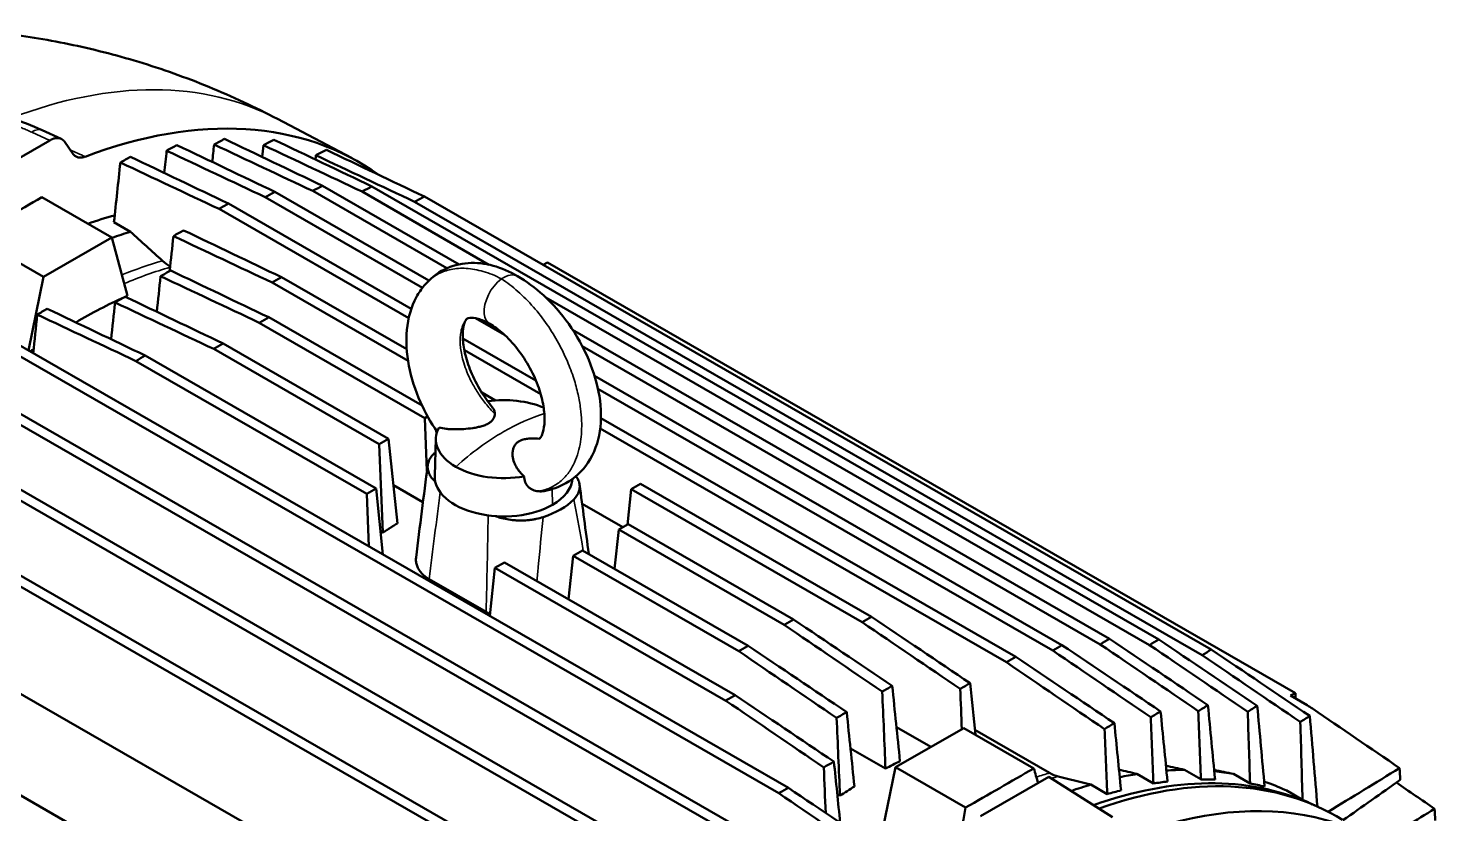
# Model space of a CAD drawing. Header units: millimetres. Extents: x 708 to 3306, y 798 to 2244.
# Drawn here: x 2943.5 to 3251.1, y 1222.3 to 1393.2 of the extents above; entities that cross this region are included whole.
import ezdxf

# ---------------------------------------------------------------- set-up
doc = ezdxf.new("R2010")
doc.units = ezdxf.units.MM
doc.header["$LTSCALE"] = 10
doc.layers.add('Visible (ISO)', color=7, linetype='Continuous', lineweight=50)
doc.layers.add('Visible Narrow (ISO)', color=7, linetype='Continuous', lineweight=35)

msp = doc.modelspace()

# ---------------------------------------------------------------- linework, layer by layer
at = {"layer": 'Visible (ISO)'}
for p, q in [((2997.63, 1373.47), (3013.73, 1364.98)), ((2946.44, 1371.02), (2950.58, 1369.14)), ((2926.13, 1356.14), (2948.13, 1368.81)), ((2953.22, 1365.83), (2951.31, 1368.53)), ((2997.09, 1357.6), (3030.57, 1338.32)), ((3005.3, 1357.8), (3034.5, 1340.98)), ((3007.42, 1358.94), (3037.13, 1341.83)), ((3016.03, 1357.66), (3043.63, 1341.76)), ((3018.16, 1358.79), (3189.28, 1260.25)), ((3029.61, 1356.57), (3200.7, 1258.04)), ((2961.63, 1347.66), (2946.39, 1356.43)), ((2984.93, 1353.88), (3026.18, 1330.12)), ((2987.01, 1355.04), (3026.74, 1332.16)), ((2994.99, 1356.45), (3029.18, 1336.76)), ((3027.46, 1355.45), (3198.77, 1256.8)), ((2962.08, 1350.98), (2965.68, 1348.91)), ((2946.78, 1339.11), (2931.55, 1347.88)), ((2946.78, 1339.11), (2961.63, 1347.66)), ((2961.63, 1347.66), (2965.01, 1335.01)), ((3055.4, 1341.72), (3056.38, 1342.24)), ((3056.38, 1342.24), (3219.01, 1248.58)), ((2943.51, 1323.1), (2946.78, 1339.11)), ((2998.53, 1339.04), (3025.74, 1323.37)), ((2996.46, 1337.88), (3026.04, 1320.85)), ((3056, 1334.64), (3187.32, 1259.01)), ((2993.67, 1329.14), (3029.67, 1308.41)), ((2995.73, 1330.31), (3029.1, 1311.1)), ((3040.69, 1330.13), (3047.03, 1326.48)), ((2937.49, 1326.56), (3108.75, 1227.94)), ((3061.83, 1327.61), (3178.56, 1260.39)), ((2935.48, 1325.36), (3106.66, 1226.78)), ((2983.78, 1323.43), (3019.77, 1302.71)), ((2985.82, 1324.62), (3021.82, 1303.89)), ((3037.96, 1325.7), (3053.85, 1316.55)), ((3038.29, 1323.15), (3054.89, 1313.59)), ((3063.92, 1324.04), (3176.59, 1259.16)), ((2966.85, 1320.8), (3017.05, 1291.89)), ((2968.88, 1321.99), (3019.1, 1293.07)), ((2927.41, 1317.53), (3098.68, 1218.9)), ((3066.59, 1317.57), (3168.25, 1259.03)), ((2925.42, 1316.32), (3096.58, 1217.76)), ((3042.06, 1313.98), (3045.08, 1312.24)), ((3067.33, 1314.79), (3166.26, 1257.82)), ((3029.67, 1308.41), (3030.29, 1308.76)), ((3030.16, 1296.95), (3029.67, 1308.41)), ((3044.79, 1310.05), (3044.79, 1310.05)), ((3068, 1308.4), (3158.19, 1256.46)), ((2915.11, 1305.78), (3086.25, 1207.23)), ((2917.09, 1307), (3088.37, 1208.36)), ((3032.12, 1305.75), (3032.21, 1304.86)), ((3067.84, 1306.13), (3156.19, 1255.26)), ((3019.77, 1302.71), (3021.82, 1303.89)), ((3020.59, 1283.49), (3019.77, 1302.71)), ((3021.82, 1303.89), (3023.72, 1285.49)), ((3032.1, 1303.97), (3031.84, 1295.8)), ((2904.39, 1293.27), (3075.51, 1194.73)), ((2906.35, 1294.5), (3077.65, 1195.86)), ((3017.05, 1291.89), (3019.1, 1293.07)), ((3019.1, 1293.07), (3020.58, 1278.71)), ((3022.86, 1293.78), (3029.28, 1290.08)), ((3074.57, 1292.9), (3073.73, 1285.2)), ((3076.62, 1294.08), (3074.57, 1292.9)), ((3074.57, 1292.9), (3124.8, 1263.97)), ((3076.62, 1294.08), (3126.82, 1265.17)), ((3017.54, 1280.46), (3017.05, 1291.89)), ((3063.9, 1289.75), (3072.77, 1284.65)), ((3020.06, 1283.8), (3020.59, 1283.49)), ((3071.85, 1284.12), (3070.93, 1275.61)), ((3073.9, 1285.3), (3071.85, 1284.12)), ((3071.85, 1284.12), (3107.85, 1263.39)), ((3073.9, 1285.3), (3109.9, 1264.57)), ((3046.99, 1277.01), (3044.94, 1275.83)), ((3046.99, 1277.01), (3097.21, 1248.09)), ((3061.95, 1278.42), (3060.92, 1268.99)), ((3064, 1279.6), (3061.95, 1278.42)), ((3061.95, 1278.42), (3097.94, 1257.69)), ((3064, 1279.6), (3100, 1258.86)), ((3044.94, 1275.83), (3043.8, 1265.34)), ((3044.94, 1275.83), (3095.14, 1246.92)), ((3030.65, 1273.34), (3043.01, 1266.22)), ((2937.86, 1250.68), (3016.22, 1205.56)), ((3217.95, 1248.01), (3219.01, 1248.58)), ((3217.95, 1248.01), (3221.55, 1245.94)), ((3219.01, 1248.58), (3219.01, 1247.4)), ((3132.04, 1232.42), (3146.89, 1240.97)), ((3132.26, 1241.16), (3139.74, 1236.85)), ((3146.89, 1240.97), (3162.13, 1232.2)), ((3149.3, 1240.58), (3165.57, 1231.2)), ((3005.79, 1189.44), (2928.29, 1234.07)), ((3122.26, 1236.54), (3129.88, 1232.15)), ((3128.66, 1215.88), (3132.04, 1232.42)), ((3132.04, 1232.42), (3147.28, 1223.65)), ((3184.56, 1230.98), (3188.15, 1228.91)), ((3194.86, 1231.88), (3198.46, 1229.81)), ((3205.57, 1230.98), (3209.16, 1228.91)), ((3150.53, 1221.77), (3165.38, 1230.33)), ((3179.24, 1221.59), (3165.38, 1230.33)), ((3174.5, 1228.66), (3178.09, 1226.59)), ((3216.97, 1227.45), (3220.56, 1225.38)), ((3119.38, 1226.6), (3119.97, 1226.26)), ((3221.99, 1224.67), (3223.48, 1224.01))]:
    msp.add_line(p, q, dxfattribs=at)
for centre, major_axis, ratio, start_param, end_param in [((2937.13, 1228.02), (78.33, 136.01), 0.578093, 6.226635, 6.89774), ((2937.13, 1227.31), (69.86, 121.32), 0.578093, 0.526925, 0.587642), ((2942.43, 1224.26), (69.86, 121.32), 0.578093, 0.546385, 0.58811), ((2954.21, 1217.48), (-68.37, -118.72), 0.578093, 3.81326, 3.81828), ((2954.21, 1217.48), (-68.37, -118.72), 0.578093, 3.820178, 3.929736), ((2954.21, 1217.48), (-68.37, -118.72), 0.578093, 4.024334, 4.032008), ((3046.84, 1303.81), (14.74, 0), 0.575862, 0.939544, 1.808959), ((3046.84, 1303.81), (-14.74, 0), 0.575862, 5.976522, 7.068583), ((3046.84, 1295.64), (-17.5, 0), 0.575862, 5.72364, 5.771563), ((3046.84, 1295.64), (-15, 0), 0.575862, 6.264739, 8.63938), ((3046.84, 1303.81), (-14.74, 0), 0.575862, 0.785398, 1.87746), ((3046.84, 1295.64), (15, 0), 0.575862, 5.497787, 6.22961), ((3046.84, 1295.64), (17.5, 0), 0.575862, 5.224011, 5.771563), ((3126.5, 1118.26), (-68.37, -118.72), 0.578093, 3.857673, 3.890101), ((3156.54, 1100.96), (69.93, 121.44), 0.578093, 0.062023, 0.594926), ((3157.96, 1100.15), (70.02, 121.59), 0.578093, 6.264632, 6.880663), ((3151.25, 1104.01), (69.86, 121.32), 0.578093, 0.440261, 0.480126), ((3151.25, 1104.01), (69.86, 121.32), 0.578093, 0.327194, 0.37069), ((3151.25, 1104.01), (69.86, 121.32), 0.578093, 0.202579, 0.252579), ((3126.5, 1118.26), (-68.37, -118.72), 0.578093, 3.960013, 3.992441), ((3151.25, 1104.01), (69.86, 121.32), 0.578093, 0.546385, 0.590581), ((3154.84, 1101.94), (-69.86, -121.32), 0.578093, 3.656541, 3.687978), ((3166.8, 1095.06), (69.85, 121.3), 0.578093, 6.048349, 6.926299), ((3154.84, 1101.94), (-69.86, -121.32), 0.578093, 3.549043, 3.581854), ((3154.84, 1101.94), (69.86, 121.32), 0.578093, 0.292205, 0.327194), ((3154.84, 1101.94), (69.86, 121.32), 0.578093, 0.164056, 0.202579), ((3151.25, 1104.01), (69.86, 121.32), 0.578093, 0.05744, 0.119953), ((3154.84, 1101.94), (69.86, 121.32), 0.578093, 0.028251, 0.05744)]:
    msp.add_ellipse(centre, major_axis=major_axis, ratio=ratio, start_param=start_param, end_param=end_param, dxfattribs=at)
for points, knots in [([(2997.63, 1373.47), (2992.75, 1376.04), (2987.75, 1378.37), (2977.66, 1382.51), (2972.56, 1384.32), (2962.37, 1387.42), (2957.29, 1388.71), (2947.22, 1390.78), (2942.25, 1391.57), (2932.5, 1392.7), (2927.73, 1393.04), (2923.09, 1393.19)], [0.8089794, 0.8089794, 0.8089794, 0.8089794, 0.8646422, 0.8646422, 0.920305, 0.920305, 0.9759679, 0.9759679, 1.0316307, 1.0316307, 1.0872936, 1.0872936, 1.0872936, 1.0872936]), ([(2919.94, 1378.04), (2926.81, 1377.24), (2933.51, 1375.78), (2941.93, 1372.92), (2944.25, 1372.01), (2946.44, 1371.02)], [0, 0, 0, 0, 2.111986, 2.111986, 2.952534, 2.952534, 2.952534, 2.952534]), ([(2953.22, 1365.83), (2953.35, 1365.64), (2953.51, 1365.48), (2953.79, 1365.3), (2953.88, 1365.25), (2954.09, 1365.16), (2954.3, 1365.09), (2954.53, 1365.06), (2954.76, 1365.05), (2954.89, 1365.05), (2955.26, 1365.09), (2955.52, 1365.15), (2955.79, 1365.26)], [0, 0, 0, 0, 0.001141036, 0.001141036, 0.001711554, 0.001711554, 0.002282073, 0.002852591, 0.002852591, 0.003423109, 0.003423109, 0.004564145, 0.004564145, 0.004564145, 0.004564145]), ([(3029.56, 1337.24), (3030.78, 1338.69), (3032.29, 1339.9), (3035.56, 1341.52), (3037.33, 1341.98), (3040.91, 1342.24), (3042.75, 1342.03), (3046.36, 1341.04), (3048.11, 1340.25), (3049.83, 1339.26)], [0, 0, 0, 0, 0.686602, 0.686602, 1.345927, 1.345927, 2.024198, 2.024198, 2.710347, 2.710347, 2.710347, 2.710347]), ([(3049.83, 1339.26), (3051.74, 1338.16), (3053.69, 1336.76), (3057.47, 1333.31), (3059.34, 1331.17), (3062.7, 1326.43), (3064.19, 1323.74), (3066.43, 1318.43), (3067.23, 1315.73), (3068.07, 1310.52), (3068.12, 1307.95), (3067.38, 1303.09), (3066.54, 1300.73), (3063.96, 1296.89), (3062.28, 1295.31), (3058.89, 1293.39), (3057.27, 1292.82), (3055.63, 1292.53)], [0, 0, 0, 0, 0.761896, 0.761896, 1.614044, 1.614044, 2.510533, 2.510533, 3.37128, 3.37128, 4.234623, 4.234623, 5.119082, 5.119082, 5.900527, 5.900527, 6.490364, 6.490364, 6.490364, 6.490364]), ([(3032.36, 1305.4), (3030.98, 1307.42), (3029.76, 1309.6), (3027.61, 1314.43), (3026.73, 1317.15), (3025.71, 1322.45), (3025.54, 1325.1), (3026.02, 1330.14), (3026.71, 1332.6), (3028.35, 1335.63), (3028.92, 1336.47), (3029.56, 1337.24)], [0.124628, 0.124628, 0.124628, 0.124628, 0.86105, 0.86105, 1.716497, 1.716497, 2.576424, 2.576424, 3.460345, 3.460345, 3.826628, 3.826628, 3.826628, 3.826628]), ([(3038.76, 1329.91), (3038.68, 1329.82), (3038.55, 1329.64), (3038.32, 1329.07), (3038.21, 1328.74), (3037.99, 1327.68), (3037.92, 1326.8), (3038, 1324.82), (3038.15, 1323.7), (3038.71, 1321.26), (3039.15, 1319.9), (3040.3, 1317.1), (3041.05, 1315.63), (3042.66, 1313), (3043.51, 1311.8), (3044.4, 1310.71)], [0, 0, 0, 0, 0.346431, 0.346431, 0.606258, 0.606258, 1.027648, 1.027648, 1.440755, 1.440755, 1.8906, 1.8906, 2.379498, 2.379498, 2.814993, 2.814993, 2.814993, 2.814993]), ([(3043.84, 1328.86), (3042.94, 1329.38), (3042.03, 1329.77), (3040.52, 1330.21), (3039.9, 1330.25), (3039.16, 1330.19), (3039.03, 1330.12), (3038.88, 1330.04), (3038.84, 1330.01), (3038.76, 1329.91)], [0, 0, 0, 0, 0.437506, 0.437506, 0.911594, 0.911594, 1.36919, 1.36919, 1.754097, 1.754097, 1.754097, 1.754097]), ([(3054.09, 1303.92), (3054.45, 1303.88), (3054.62, 1303.92), (3054.74, 1303.95), (3054.62, 1303.89), (3054.7, 1303.96), (3054.84, 1304.09), (3055.14, 1304.68), (3055.26, 1304.98), (3055.55, 1305.98), (3055.69, 1306.81), (3055.75, 1308.73), (3055.67, 1309.84), (3055.28, 1312.25), (3054.93, 1313.6), (3053.96, 1316.39), (3053.31, 1317.86), (3051.77, 1320.71), (3050.84, 1322.12), (3048.86, 1324.67), (3047.77, 1325.83), (3045.72, 1327.65), (3044.78, 1328.32), (3043.84, 1328.86)], [0.000002, 0.000002, 0.000002, 0.000002, 0.405372, 0.405372, 0.961806, 0.961806, 1.391518, 1.391518, 1.648562, 1.648562, 2.060624, 2.060624, 2.47135, 2.47135, 2.915276, 2.915276, 3.390103, 3.390103, 3.888024, 3.888024, 4.39503, 4.39503, 4.852884, 4.852884, 4.852884, 4.852884]), ([(3044.91, 1309.31), (3044.91, 1309.45), (3044.9, 1309.59), (3044.85, 1309.86), (3044.81, 1309.99), (3044.68, 1310.33), (3044.56, 1310.53), (3044.4, 1310.71)], [0.016306178, 0.016306178, 0.016306178, 0.016306178, 0.017228736, 0.017228736, 0.018151295, 0.018151295, 0.0196429, 0.0196429, 0.0196429, 0.0196429]), ([(3032.79, 1306.37), (3033.25, 1306.23), (3033.78, 1306.13), (3034.64, 1306.03), (3034.94, 1306), (3035.54, 1305.96), (3035.85, 1305.95), (3036.8, 1305.94), (3037.47, 1305.96), (3038.8, 1306.05), (3039.47, 1306.12), (3040.48, 1306.27), (3040.82, 1306.33), (3041.48, 1306.47), (3041.8, 1306.55), (3042.44, 1306.74), (3042.73, 1306.85), (3043.15, 1307.03), (3043.28, 1307.1), (3043.53, 1307.23), (3043.65, 1307.3), (3043.86, 1307.45), (3043.96, 1307.53), (3044.14, 1307.68), (3044.23, 1307.76), (3044.45, 1308.01), (3044.56, 1308.17), (3044.74, 1308.5), (3044.8, 1308.67), (3044.89, 1308.99), (3044.91, 1309.15), (3044.91, 1309.31)], [0, 0, 0, 0, 0.00203827, 0.00203827, 0.00305741, 0.00305741, 0.00407654, 0.00407654, 0.00611482, 0.00611482, 0.00815309, 0.00815309, 0.00917222, 0.00917222, 0.01019136, 0.01019136, 0.0112105, 0.0112105, 0.01172007, 0.01172007, 0.01222963, 0.01222963, 0.0127392, 0.0127392, 0.01324877, 0.01324877, 0.01426791, 0.01426791, 0.01528704, 0.01528704, 0.01630618, 0.01630618, 0.01630618, 0.01630618]), ([(3054.09, 1303.92), (3053.83, 1303.94), (3053.56, 1303.96), (3052.95, 1303.97), (3052.62, 1303.96), (3052.13, 1303.92), (3051.97, 1303.9), (3051.64, 1303.85), (3051.49, 1303.82), (3051.02, 1303.72), (3050.74, 1303.62), (3050.34, 1303.44), (3050.21, 1303.37), (3049.98, 1303.23), (3049.87, 1303.15), (3049.57, 1302.9), (3049.41, 1302.71), (3049.14, 1302.32), (3049.04, 1302.11), (3048.89, 1301.68), (3048.83, 1301.45), (3048.74, 1300.77), (3048.75, 1300.31), (3048.91, 1299.36), (3049.05, 1298.88), (3049.36, 1298.17), (3049.48, 1297.93), (3049.75, 1297.46), (3049.91, 1297.23), (3050.41, 1296.55), (3050.81, 1296.12), (3051.29, 1295.72)], [0.00758619, 0.00758619, 0.00758619, 0.00758619, 0.008391, 0.008391, 0.00941133, 0.00941133, 0.0099215, 0.0099215, 0.01043167, 0.01043167, 0.011452, 0.011452, 0.01196216, 0.01196216, 0.01247233, 0.01247233, 0.01349266, 0.01349266, 0.01451299, 0.01451299, 0.01553332, 0.01553332, 0.01757398, 0.01757398, 0.01961464, 0.01961464, 0.02063497, 0.02063497, 0.0216553, 0.0216553, 0.02369596, 0.02369596, 0.02369596, 0.02369596]), ([(3031.58, 1300.57), (3031.05, 1300.03), (3030.68, 1299.45), (3030.37, 1298.53), (3030.32, 1298.22), (3030.29, 1297.6), (3030.32, 1297.29), (3030.43, 1296.83), (3030.48, 1296.67), (3030.59, 1296.37), (3030.66, 1296.22), (3030.9, 1295.78), (3031.1, 1295.49), (3031.46, 1295.07), (3031.59, 1294.94), (3031.8, 1294.74), (3031.87, 1294.67), (3031.94, 1294.61)], [0, 0, 0, 0, 0.00321344, 0.00321344, 0.00482016, 0.00482016, 0.00642688, 0.00642688, 0.00723024, 0.00723024, 0.0080336, 0.0080336, 0.00964032, 0.00964032, 0.01044368, 0.01044368, 0.01084515, 0.01084515, 0.01084515, 0.01084515]), ([(3051.29, 1295.72), (3051.29, 1295.28), (3051.36, 1294.86), (3051.58, 1294.28), (3051.67, 1294.09), (3051.89, 1293.75), (3052.02, 1293.59), (3052.31, 1293.3), (3052.47, 1293.17), (3052.81, 1292.94), (3052.99, 1292.85), (3053.38, 1292.68), (3053.58, 1292.62), (3053.98, 1292.52), (3054.18, 1292.49), (3054.39, 1292.47)], [0, 0, 0, 0, 0.001562595, 0.001562595, 0.002343892, 0.002343892, 0.003125189, 0.003125189, 0.003906487, 0.003906487, 0.004687784, 0.004687784, 0.005469081, 0.005469081, 0.006250378, 0.006250378, 0.006250378, 0.006250378]), ([(3062.1, 1290.7), (3062.63, 1291.25), (3062.99, 1291.83), (3063.3, 1292.75), (3063.36, 1293.06), (3063.38, 1293.67), (3063.35, 1293.98), (3063.24, 1294.45), (3063.2, 1294.6), (3063.08, 1294.9), (3063.01, 1295.05), (3062.83, 1295.4), (3062.71, 1295.59), (3062.56, 1295.77)], [0, 0, 0, 0, 0.003213439, 0.003213439, 0.004820159, 0.004820159, 0.006426879, 0.006426879, 0.007230239, 0.007230239, 0.008033598, 0.008033598, 0.009096625, 0.009096625, 0.009096625, 0.009096625]), ([(3054.39, 1292.47), (3054.64, 1292.45), (3054.9, 1292.45), (3055.32, 1292.48), (3055.47, 1292.5), (3055.63, 1292.53)], [0.006250378, 0.006250378, 0.006250378, 0.006250378, 0.007212378, 0.007212378, 0.007809468, 0.007809468, 0.007809468, 0.007809468]), ([(3045.05, 1287.06), (3045.38, 1286.93), (3045.73, 1286.82), (3046.58, 1286.58), (3047.08, 1286.46), (3048.1, 1286.28), (3048.63, 1286.21), (3049.43, 1286.15), (3049.7, 1286.13), (3050.24, 1286.11), (3050.51, 1286.11), (3051.31, 1286.12), (3051.84, 1286.16), (3052.64, 1286.24), (3052.9, 1286.28), (3053.43, 1286.36), (3053.68, 1286.41), (3054.44, 1286.57), (3054.93, 1286.7), (3055.4, 1286.85)], [0.00201256, 0.00201256, 0.00201256, 0.00201256, 0.00321344, 0.00321344, 0.00482016, 0.00482016, 0.00642688, 0.00642688, 0.00723024, 0.00723024, 0.0080336, 0.0080336, 0.00964032, 0.00964032, 0.01044368, 0.01044368, 0.01124704, 0.01124704, 0.01285376, 0.01285376, 0.01285376, 0.01285376]), ([(3030.65, 1273.34), (3029.98, 1273.72), (3029.43, 1274.16), (3028.75, 1274.91), (3028.55, 1275.17), (3028.23, 1275.7), (3028.09, 1275.98), (3027.94, 1276.4), (3027.9, 1276.54), (3027.83, 1276.83), (3027.81, 1276.97), (3027.75, 1277.41), (3027.75, 1277.7), (3027.79, 1278.01), (3027.79, 1278.03), (3027.79, 1278.05)], [0, 0, 0, 0, 0.002794124, 0.002794124, 0.004191186, 0.004191186, 0.005588248, 0.005588248, 0.006286779, 0.006286779, 0.00698531, 0.00698531, 0.008382372, 0.008382372, 0.008482968, 0.008482968, 0.008482968, 0.008482968])]:
    msp.add_open_spline(points, degree=3, knots=knots, dxfattribs=at)
for points, weights in [([(2951.31, 1368.53), (2950.64, 1369.48), (2949.47, 1369.58), (2948.13, 1368.81)], [1, 0.911106513075, 0.911106513075, 1]), ([(3023.72, 1285.49), (3022.67, 1284.84), (3021.63, 1284.17), (3020.59, 1283.49)], [1, 0.999912372263, 0.999912372263, 1])]:
    msp.add_rational_spline(points, weights, degree=3, dxfattribs=at)
for points in [[(2983.86, 1367.91), (2984.61, 1368.31), (2985.36, 1368.71), (2986.11, 1369.11)], [(2986.11, 1369.11), (2993.22, 1365.72), (3000.32, 1362.33), (3007.42, 1358.94)], [(2994.58, 1367.77), (2995.34, 1368.17), (2996.09, 1368.56), (2996.85, 1368.95)], [(2996.85, 1368.95), (3003.96, 1365.57), (3011.06, 1362.18), (3018.16, 1358.79)], [(2973.03, 1361.71), (2973.2, 1363.33), (2973.37, 1364.95), (2973.54, 1366.56)], [(2973.54, 1366.56), (2974.29, 1366.97), (2975.03, 1367.38), (2975.78, 1367.77)], [(2994.99, 1356.45), (2987.84, 1359.82), (2980.69, 1363.19), (2973.54, 1366.56)], [(2975.78, 1367.77), (2982.89, 1364.38), (2989.99, 1360.99), (2997.09, 1357.6)], [(2983.46, 1364.1), (2983.59, 1365.37), (2983.72, 1366.64), (2983.86, 1367.91)], [(3005.3, 1357.8), (2998.15, 1361.17), (2991, 1364.54), (2983.86, 1367.91)], [(2994.32, 1365.19), (2994.41, 1366.05), (2994.49, 1366.91), (2994.58, 1367.77)], [(3016.03, 1357.66), (3008.88, 1361.03), (3001.73, 1364.4), (2994.58, 1367.77)], [(3006.01, 1365.56), (3006.77, 1365.95), (3007.54, 1366.34), (3008.31, 1366.73)], [(3008.31, 1366.73), (3015.41, 1363.34), (3022.51, 1359.95), (3029.61, 1356.57)], [(2962.08, 1350.98), (2962.55, 1355.32), (2963.02, 1359.66), (2963.48, 1363.99)], [(2963.48, 1363.99), (2964.22, 1364.41), (2964.96, 1364.82), (2965.7, 1365.22)], [(2984.93, 1353.88), (2977.78, 1357.25), (2970.63, 1360.62), (2963.48, 1363.99)], [(2965.7, 1365.22), (2972.81, 1361.82), (2979.91, 1358.43), (2987.01, 1355.04)], [(3005.92, 1364.63), (3005.95, 1364.94), (3005.98, 1365.25), (3006.01, 1365.56)], [(3027.46, 1355.45), (3020.31, 1358.82), (3013.16, 1362.19), (3006.01, 1365.56)], [(2997.09, 1357.6), (2996.39, 1357.21), (2995.69, 1356.83), (2994.99, 1356.45)], [(3007.42, 1358.94), (3006.71, 1358.56), (3006.01, 1358.18), (3005.3, 1357.8)], [(3018.16, 1358.79), (3017.45, 1358.41), (3016.74, 1358.04), (3016.03, 1357.66)], [(3029.61, 1356.57), (3028.89, 1356.19), (3028.17, 1355.82), (3027.46, 1355.45)], [(2946.39, 1356.43), (2941.44, 1353.59), (2936.49, 1350.74), (2931.55, 1347.88)], [(2987.01, 1355.04), (2986.32, 1354.65), (2985.62, 1354.27), (2984.93, 1353.88)], [(2965.68, 1348.91), (2967.99, 1346.81), (2970.31, 1344.71), (2972.63, 1342.61)], [(2975.02, 1347.99), (2974.74, 1345.45), (2974.47, 1342.91), (2974.19, 1340.37)], [(2975.02, 1347.99), (2975.75, 1348.41), (2976.49, 1348.82), (2977.22, 1349.23)], [(2996.46, 1337.88), (2989.31, 1341.25), (2982.16, 1344.62), (2975.02, 1347.99)], [(2977.22, 1349.23), (2984.33, 1345.83), (2991.43, 1342.44), (2998.53, 1339.04)], [(2972.63, 1342.61), (2973.17, 1342.11), (2973.73, 1341.7), (2974.3, 1341.35)], [(2972.23, 1339.25), (2971.95, 1336.67), (2971.67, 1334.09), (2971.39, 1331.51)], [(2972.23, 1339.25), (2972.96, 1339.67), (2973.69, 1340.09), (2974.42, 1340.5)], [(2993.67, 1329.14), (2986.53, 1332.51), (2979.38, 1335.88), (2972.23, 1339.25)], [(2974.42, 1340.5), (2981.52, 1337.1), (2988.63, 1333.71), (2995.73, 1330.31)], [(2998.53, 1339.04), (2997.84, 1338.66), (2997.15, 1338.27), (2996.46, 1337.88)], [(2945.41, 1330.91), (2946.13, 1331.34), (2946.85, 1331.76), (2947.56, 1332.18)], [(2947.56, 1332.18), (2954.67, 1328.79), (2961.77, 1325.39), (2968.88, 1321.99)], [(2962.34, 1333.54), (2962.05, 1330.87), (2961.76, 1328.2), (2961.47, 1325.53)], [(2962.34, 1333.54), (2963.06, 1333.97), (2963.78, 1334.39), (2964.51, 1334.8)], [(2983.78, 1323.43), (2976.63, 1326.8), (2969.48, 1330.17), (2962.34, 1333.54)], [(2964.51, 1334.8), (2971.61, 1331.41), (2978.72, 1328.01), (2985.82, 1324.62)], [(2945.41, 1330.91), (2945.11, 1328.11), (2944.81, 1325.31), (2944.51, 1322.52)], [(2966.85, 1320.8), (2959.7, 1324.17), (2952.56, 1327.54), (2945.41, 1330.91)], [(2995.73, 1330.31), (2995.04, 1329.92), (2994.36, 1329.53), (2993.67, 1329.14)], [(2985.82, 1324.62), (2985.14, 1324.22), (2984.46, 1323.83), (2983.78, 1323.43)], [(2968.88, 1321.99), (2968.2, 1321.6), (2967.53, 1321.2), (2966.85, 1320.8)], [(3027.79, 1278.05), (3028.61, 1284.78), (3029.45, 1291.5), (3030.33, 1298.19)], [(3063.34, 1293.96), (3064.02, 1288.91), (3064.68, 1283.87), (3065.32, 1278.84)], [(3043.85, 1265.8), (3043.55, 1265.93), (3043.27, 1266.07), (3043.01, 1266.22)], [(3107.85, 1263.39), (3108.53, 1263.78), (3109.21, 1264.18), (3109.9, 1264.57)], [(3109.9, 1264.57), (3117.04, 1259.76), (3124.19, 1254.95), (3131.34, 1250.14)], [(3124.8, 1263.97), (3125.47, 1264.37), (3126.15, 1264.77), (3126.82, 1265.17)], [(3126.82, 1265.17), (3133.97, 1260.35), (3141.12, 1255.54), (3148.26, 1250.73)], [(3129.16, 1248.88), (3122.06, 1253.71), (3114.96, 1258.55), (3107.85, 1263.39)], [(3146.11, 1249.47), (3139.01, 1254.3), (3131.9, 1259.14), (3124.8, 1263.97)], [(3097.94, 1257.69), (3098.63, 1258.08), (3099.31, 1258.47), (3100, 1258.86)], [(3100, 1258.86), (3107.15, 1254.05), (3114.29, 1249.24), (3121.44, 1244.43)], [(3166.26, 1257.82), (3166.93, 1258.22), (3167.59, 1258.63), (3168.25, 1259.03)], [(3168.25, 1259.03), (3175.4, 1254.22), (3182.55, 1249.4), (3189.7, 1244.59)], [(3176.59, 1259.16), (3177.24, 1259.57), (3177.9, 1259.98), (3178.56, 1260.39)], [(3197.9, 1244.65), (3190.8, 1249.49), (3183.69, 1254.33), (3176.59, 1259.16)], [(3178.56, 1260.39), (3185.71, 1255.57), (3192.86, 1250.75), (3200, 1245.94)], [(3187.32, 1259.01), (3187.97, 1259.43), (3188.63, 1259.84), (3189.28, 1260.25)], [(3208.64, 1244.51), (3201.53, 1249.34), (3194.43, 1254.18), (3187.32, 1259.01)], [(3189.28, 1260.25), (3196.43, 1255.43), (3203.57, 1250.61), (3210.72, 1245.8)], [(3119.25, 1243.18), (3112.15, 1248.02), (3105.05, 1252.85), (3097.94, 1257.69)], [(3156.19, 1255.26), (3156.86, 1255.66), (3157.52, 1256.06), (3158.19, 1256.46)], [(3177.5, 1240.75), (3170.39, 1245.59), (3163.29, 1250.42), (3156.19, 1255.26)], [(3158.19, 1256.46), (3165.34, 1251.65), (3172.49, 1246.83), (3179.64, 1242.02)], [(3187.57, 1243.31), (3180.47, 1248.15), (3173.37, 1252.98), (3166.26, 1257.82)], [(3198.77, 1256.8), (3199.41, 1257.21), (3200.06, 1257.63), (3200.7, 1258.04)], [(3220.08, 1242.29), (3212.97, 1247.13), (3205.87, 1251.96), (3198.77, 1256.8)], [(3200.7, 1258.04), (3207.85, 1253.22), (3215, 1248.41), (3222.14, 1243.59)], [(3131.34, 1250.14), (3130.61, 1249.72), (3129.89, 1249.31), (3129.16, 1248.88)], [(3129.88, 1232.15), (3129.64, 1237.73), (3129.4, 1243.3), (3129.16, 1248.88)], [(3131.34, 1250.14), (3131.9, 1244.68), (3132.46, 1239.23), (3133.02, 1233.77)], [(3148.26, 1250.73), (3147.54, 1250.32), (3146.83, 1249.89), (3146.11, 1249.47)], [(3146.48, 1240.74), (3146.36, 1243.65), (3146.23, 1246.56), (3146.11, 1249.47)], [(3148.26, 1250.73), (3148.64, 1246.99), (3149.03, 1243.26), (3149.41, 1239.53)], [(3095.14, 1246.92), (3095.83, 1247.31), (3096.52, 1247.7), (3097.21, 1248.09)], [(3116.45, 1232.41), (3109.35, 1237.25), (3102.24, 1242.09), (3095.14, 1246.92)], [(3097.21, 1248.09), (3104.36, 1243.28), (3111.51, 1238.47), (3118.65, 1233.66)], [(3200, 1245.94), (3199.3, 1245.51), (3198.6, 1245.08), (3197.9, 1244.65)], [(3201.54, 1229.76), (3201.03, 1235.15), (3200.52, 1240.54), (3200, 1245.94)], [(3210.72, 1245.8), (3210.02, 1245.37), (3209.33, 1244.94), (3208.64, 1244.51)], [(3212.31, 1228.23), (3211.79, 1234.08), (3211.26, 1239.94), (3210.72, 1245.8)], [(3222.75, 1245.19), (3222.37, 1245.45), (3221.97, 1245.7), (3221.55, 1245.94)], [(3121.44, 1244.43), (3120.71, 1244.02), (3119.98, 1243.6), (3119.25, 1243.18)], [(3119.97, 1226.26), (3119.73, 1231.9), (3119.49, 1237.54), (3119.25, 1243.18)], [(3121.44, 1244.43), (3122, 1239.04), (3122.55, 1233.64), (3123.11, 1228.25)], [(3189.7, 1244.59), (3188.99, 1244.17), (3188.28, 1243.74), (3187.57, 1243.31)], [(3187.57, 1243.31), (3187.77, 1238.51), (3187.96, 1233.71), (3188.15, 1228.91)], [(3191.19, 1229.34), (3190.7, 1234.42), (3190.2, 1239.5), (3189.7, 1244.59)], [(3197.9, 1244.65), (3198.09, 1239.7), (3198.27, 1234.76), (3198.46, 1229.81)], [(3208.64, 1244.51), (3208.82, 1239.31), (3208.99, 1234.11), (3209.16, 1228.91)], [(3222.14, 1243.59), (3221.45, 1243.15), (3220.76, 1242.72), (3220.08, 1242.29)], [(3223.81, 1223.86), (3223.27, 1230.43), (3222.71, 1237.01), (3222.14, 1243.59)], [(3241.66, 1232.26), (3235.36, 1236.57), (3229.05, 1240.88), (3222.75, 1245.19)], [(3179.64, 1242.02), (3178.92, 1241.6), (3178.21, 1241.18), (3177.5, 1240.75)], [(3177.5, 1240.75), (3177.7, 1236.03), (3177.89, 1231.31), (3178.09, 1226.59)], [(3181.1, 1227.42), (3180.61, 1232.29), (3180.13, 1237.15), (3179.64, 1242.02)], [(3220.08, 1242.29), (3220.25, 1236.65), (3220.41, 1231.01), (3220.56, 1225.38)], [(3118.65, 1233.66), (3117.92, 1233.25), (3117.19, 1232.83), (3116.45, 1232.41)], [(3118.65, 1233.66), (3119.11, 1229.22), (3119.57, 1224.78), (3120.02, 1220.35)], [(3116.86, 1222.48), (3116.73, 1225.79), (3116.59, 1229.1), (3116.45, 1232.41)], [(3162.13, 1232.2), (3157.19, 1229.34), (3152.24, 1226.49), (3147.28, 1223.65)], [(3163.06, 1228.98), (3162.75, 1230.06), (3162.44, 1231.13), (3162.13, 1232.2)], [(3165.57, 1231.2), (3166.19, 1230.85), (3166.81, 1230.59), (3167.41, 1230.44)], [(3167.41, 1230.44), (3169.77, 1229.85), (3172.13, 1229.25), (3174.5, 1228.66)], [(3180.65, 1231.93), (3181.95, 1231.61), (3183.26, 1231.29), (3184.56, 1230.98)], [(3190.85, 1232.79), (3192.19, 1232.49), (3193.53, 1232.18), (3194.86, 1231.88)], [(3201.34, 1231.84), (3202.75, 1231.56), (3204.16, 1231.27), (3205.57, 1230.98)], [(3241.66, 1232.26), (3236.5, 1229.08), (3231.32, 1225.91), (3226.12, 1222.75)], [(3238.86, 1230.54), (3238.86, 1230.54), (3238.86, 1230.54), (3238.86, 1230.54)], [(3241.8, 1229.68), (3241.75, 1230.54), (3241.71, 1231.4), (3241.66, 1232.26)], [(3106.66, 1226.78), (3107.36, 1227.17), (3108.05, 1227.55), (3108.75, 1227.94)], [(3108.75, 1227.94), (3115.9, 1223.13), (3123.04, 1218.32), (3130.19, 1213.51)], [(3229.36, 1220.91), (3233.51, 1223.83), (3237.66, 1226.75), (3241.8, 1229.68)], [(3249.29, 1223.41), (3246.52, 1225.31), (3243.74, 1227.2), (3240.97, 1229.1)], [(3127.97, 1212.27), (3120.87, 1217.11), (3113.76, 1221.94), (3106.66, 1226.78)], [(3147.28, 1223.65), (3146.44, 1219.04), (3145.59, 1214.44), (3144.75, 1209.83)], [(3249.29, 1223.41), (3245.31, 1220.93), (3241.32, 1218.45), (3237.32, 1215.97)], [(3249.4, 1220.85), (3249.37, 1221.7), (3249.33, 1222.56), (3249.29, 1223.41)]]:
    msp.add_open_spline(points, degree=3, dxfattribs=at)
at = {"layer": 'Visible Narrow (ISO)'}
for p, q in [((2948.13, 1368.81), (2944.2, 1370.59)), ((3057.37, 1292.94), (3057.44, 1289.53))]:
    msp.add_line(p, q, dxfattribs=at)
for centre, major_axis, ratio, start_param, end_param in [((2921.35, 1237.1), (77.99, 135.42), 0.578093, 0.021647, 0.616377), ((2944.3, 1366.28), (2.15, 4.74), 0.538843, 0, 0.728021), ((2949.44, 1220.22), (68.54, 119.02), 0.578093, 0.542415, 0.635085), ((2951.27, 1219.17), (-68.37, -118.72), 0.578093, 3.685255, 3.790144), ((3046.84, 1260.23), (27.6, 47.92), 0.578093, 0.555379, 0.783464), ((3046.84, 1260.23), (-27.6, -47.92), 0.578093, 3.925057, 4.194814), ((3142.4, 1109.11), (68.37, 118.72), 0.578093, 0.541894, 0.572606), ((3144.23, 1108.05), (-68.54, -119.02), 0.578093, 3.684007, 3.699846), ((3144.23, 1108.05), (-68.54, -119.02), 0.578093, 3.727069, 3.73013)]:
    msp.add_ellipse(centre, major_axis=major_axis, ratio=ratio, start_param=start_param, end_param=end_param, dxfattribs=at)
msp.add_rational_spline([(2944.2, 1370.59), (2940.22, 1372.39), (2935.85, 1373.88), (2931.14, 1375.05)], [1, 0.991037515128, 0.987588131649, 0.989651849564], degree=3, dxfattribs=at)
for points in [[(2952.58, 1366.73), (2953.65, 1366.24), (2954.72, 1365.75), (2955.79, 1365.26)], [(3049.83, 1339.26), (3048.95, 1339.77), (3047.68, 1339.6), (3046.35, 1338.65)], [(3033.03, 1292.26), (3032.21, 1285.97), (3031.42, 1279.66), (3030.65, 1273.34)], [(3043.01, 1266.22), (3043.19, 1273.21), (3043.35, 1280.2), (3043.47, 1287.22)]]:
    msp.add_open_spline(points, degree=3, dxfattribs=at)
for points, knots in [([(3029.56, 1337.24), (3029.83, 1337.57), (3030.75, 1338.55), (3032.62, 1339.89), (3035.4, 1340.88), (3038.7, 1341.1), (3042.38, 1340.4), (3045.08, 1339.38), (3046.35, 1338.65)], [0.8406064, 0.8406064, 0.8406064, 0.8406064, 0.8523782, 0.8786486, 0.9069089, 0.9368823, 0.9681158, 1, 1, 1, 1]), ([(3046.35, 1338.65), (3044.02, 1337), (3042.35, 1333.6), (3042.74, 1329.99), (3043.18, 1329.24), (3043.84, 1328.86)], [0, 0, 0, 0, 0.25, 0.25, 0.3563769, 0.3563769, 0.3563769, 0.3563769]), ([(3046.35, 1338.65), (3047.61, 1337.92), (3049.92, 1336.06), (3053.33, 1332.68), (3056.3, 1328.84), (3058.77, 1324.82), (3060.7, 1320.85), (3062.11, 1317.08), (3063.04, 1313.63), (3063.59, 1310.55), (3063.82, 1307.84), (3063.8, 1305.43), (3063.58, 1303.14), (3063.09, 1300.87), (3062.27, 1298.62), (3061.05, 1296.49), (3059.34, 1294.62), (3057.12, 1293.18), (3055.35, 1292.63), (3054.39, 1292.47)], [0, 0, 0, 0, 0.0318842, 0.0631177, 0.0930911, 0.1213514, 0.1476218, 0.1717855, 0.1938487, 0.2139003, 0.2320766, 0.2485362, 0.2650093, 0.2832313, 0.3033709, 0.3255761, 0.3499482, 0.3765068, 0.4049798, 0.4049798, 0.4049798, 0.4049798]), ([(3044.91, 1309.31), (3044.21, 1310.01), (3042.88, 1311.51), (3041.18, 1313.88), (3039.83, 1316.21), (3038.83, 1318.38), (3038.14, 1320.33), (3037.69, 1322.06), (3037.45, 1323.55), (3037.35, 1324.87), (3037.37, 1326.1), (3037.54, 1327.31), (3037.88, 1328.49), (3038.32, 1329.35), (3038.65, 1329.79), (3038.76, 1329.91)], [0.5654028, 0.5654028, 0.5654028, 0.5654028, 0.5948527, 0.6234932, 0.6500518, 0.6744239, 0.6966291, 0.7167687, 0.7349907, 0.7514638, 0.7679234, 0.7860997, 0.8061513, 0.8282145, 0.8375673, 0.8375673, 0.8375673, 0.8375673]), ([(3064.13, 1279.52), (3064.02, 1280.17), (3063.91, 1280.82), (3063.26, 1284.56), (3062.7, 1287.64), (3062.1, 1290.7)], [0.00964708, 0.00964708, 0.00964708, 0.00964708, 0.01220174, 0.01220174, 0.02440348, 0.02440348, 0.02440348, 0.02440348]), ([(3055.4, 1286.85), (3055.04, 1283.23), (3054.69, 1279.62), (3054.26, 1275), (3054.17, 1273.96), (3054.07, 1272.93)], [0, 0, 0, 0, 0.01220145, 0.01220145, 0.01571244, 0.01571244, 0.01571244, 0.01571244])]:
    msp.add_open_spline(points, degree=3, knots=knots, dxfattribs=at)

doc.saveas('drawing.dxf')
